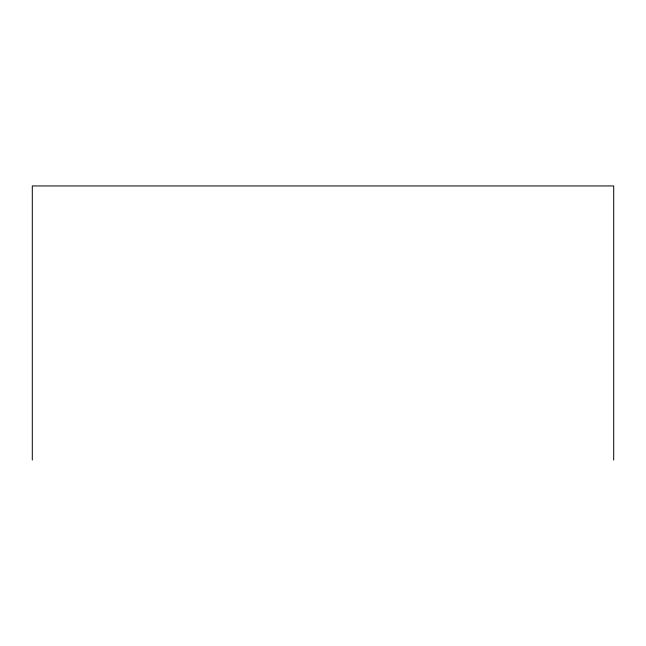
<?xml version="1.0" encoding="UTF-8"?>
<svg xmlns="http://www.w3.org/2000/svg" width="646" height="646" viewBox="0 0 646 646"><rect width="100%" height="100%" fill="white"/><g stroke="black" fill="none" stroke-linecap="round" stroke-linejoin="round"><path stroke-width="0.97" d="M613.7 460.057L613.7 185.943L32.3 185.943L32.3 460.057"/></g></svg>
